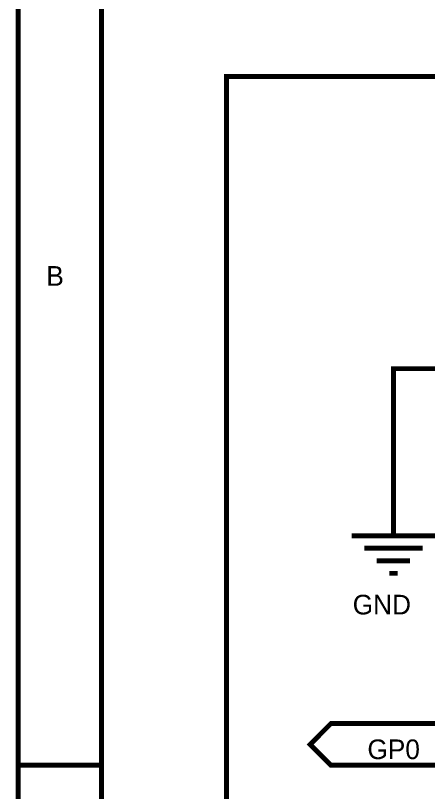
# Model space of a CAD drawing. Header units: inches. Extents: x 0 to 15, y 0 to 9.5.
# Drawn here: x -0.003 to 0.986, y 4.685 to 6.546 of the extents above; entities that cross this region are included whole.
import ezdxf

# ---------------------------------------------------------------- set-up
doc = ezdxf.new("R2010")
doc.units = ezdxf.units.IN
doc.header["$MEASUREMENT"] = 0
doc.layers.add('Sheet', color=255, linetype='Continuous')

msp = doc.modelspace()

# ---------------------------------------------------------------- linework, layer by layer
at = {"layer": 'Sheet'}
for points in [[(0.0029, 9.5, 0.0118, 0.0118, 0), (14.9978, 9.5, 0.0118, 0.0118, 0), (14.9978, 0, 0.0118, 0.0118, 0), (0.0029, 0, 0.0118, 0.0118, 0), (0.0029, 9.5, 0.0118, 0.0118, 0)], [(0.0029, 9.5, 0.0039, 0.0039, 0), (0.0029, 0, 0.0039, 0.0039, 0), (14.9978, 0, 0.0039, 0.0039, 0), (14.9978, 9.5, 0.0039, 0.0039, 0), (0.0029, 9.5, 0.0039, 0.0039, 0), (0.0029, 9.5, 0.0039, 0.0039, 0)], [(0.2026, 9.2995, 0.0118, 0.0118, 0), (14.7981, 9.2995, 0.0118, 0.0118, 0), (14.7981, 0.1998, 0.0118, 0.0118, 0), (0.2026, 0.1998, 0.0118, 0.0118, 0), (0.2026, 9.2995, 0.0118, 0.0118, 0)], [(0.2026, 9.2995, 0.0039, 0.0039, 0), (0.2026, 0.1998, 0.0039, 0.0039, 0), (14.7981, 0.1998, 0.0039, 0.0039, 0), (14.7981, 9.2995, 0.0039, 0.0039, 0), (0.2026, 9.2995, 0.0039, 0.0039, 0), (0.2026, 9.2995, 0.0039, 0.0039, 0)], [(0.5025, 6.3998, 0.0118, 0.0118, 0), (2.8019, 6.3998, 0.0118, 0.0118, 0), (2.8019, 3.6, 0.0118, 0.0118, 0), (0.5025, 3.6, 0.0118, 0.0118, 0), (0.5025, 6.3998, 0.0118, 0.0118, 0)], [(0.7525, 4.75, 0.0118, 0.0118, 0), (0.7026, 4.7999, 0.0118, 0.0118, 0), (0.7525, 4.8499, 0.0118, 0.0118, 0), (1.0524, 4.8499, 0.0118, 0.0118, 0), (1.1023, 4.7999, 0.0118, 0.0118, 0), (1.0524, 4.75, 0.0118, 0.0118, 0), (0.7525, 4.75, 0.0118, 0.0118, 0)], [(0.7525, 4.75, 0.0039, 0.0039, 0), (0.7026, 4.7999, 0.0039, 0.0039, 0), (0.7525, 4.8499, 0.0039, 0.0039, 0), (1.0524, 4.8499, 0.0039, 0.0039, 0), (1.1023, 4.7999, 0.0039, 0.0039, 0), (1.0524, 4.75, 0.0039, 0.0039, 0), (0.7525, 4.75, 0.0039, 0.0039, 0)]]:
    msp.add_lwpolyline(points, format="xyseb", close=True, dxfattribs=at)
for points in [[(1.4022, 5.6999, 0.0118, 0.0118, 0), (0.9023, 5.6999, 0.0118, 0.0118, 0), (0.9023, 5.3999, 0.0118, 0.0118, 0)], [(0.9023, 5.3999, 0.0118, 0.0118, 0), (0.9023, 5.2997, 0.0118, 0.0118, 0)], [(0.8024, 5.2997, 0.0118, 0.0118, 0), (1.0025, 5.2997, 0.0118, 0.0118, 0)], [(0.8325, 5.2699, 0.0118, 0.0118, 0), (0.9724, 5.2699, 0.0118, 0.0118, 0)], [(0.8623, 5.2398, 0.0118, 0.0118, 0), (0.9423, 5.2398, 0.0118, 0.0118, 0)], [(0.8924, 5.2097, 0.0118, 0.0118, 0), (0.9122, 5.2097, 0.0118, 0.0118, 0)], [(0.0026, 4.75, 0.0118, 0.0118, 0), (0.2026, 4.75, 0.0118, 0.0118, 0)]]:
    msp.add_lwpolyline(points, format="xyseb", dxfattribs=at)

# ---------------------------------------------------------------- texts
for s, p in [('B', (0.0705, 5.8986)), ('GND', (0.8046, 5.1113)), ('GP0', (0.8399, 4.7647))]:
    msp.add_text(s, height=0.047, dxfattribs=at).set_placement(p)

doc.saveas('drawing.dxf')
